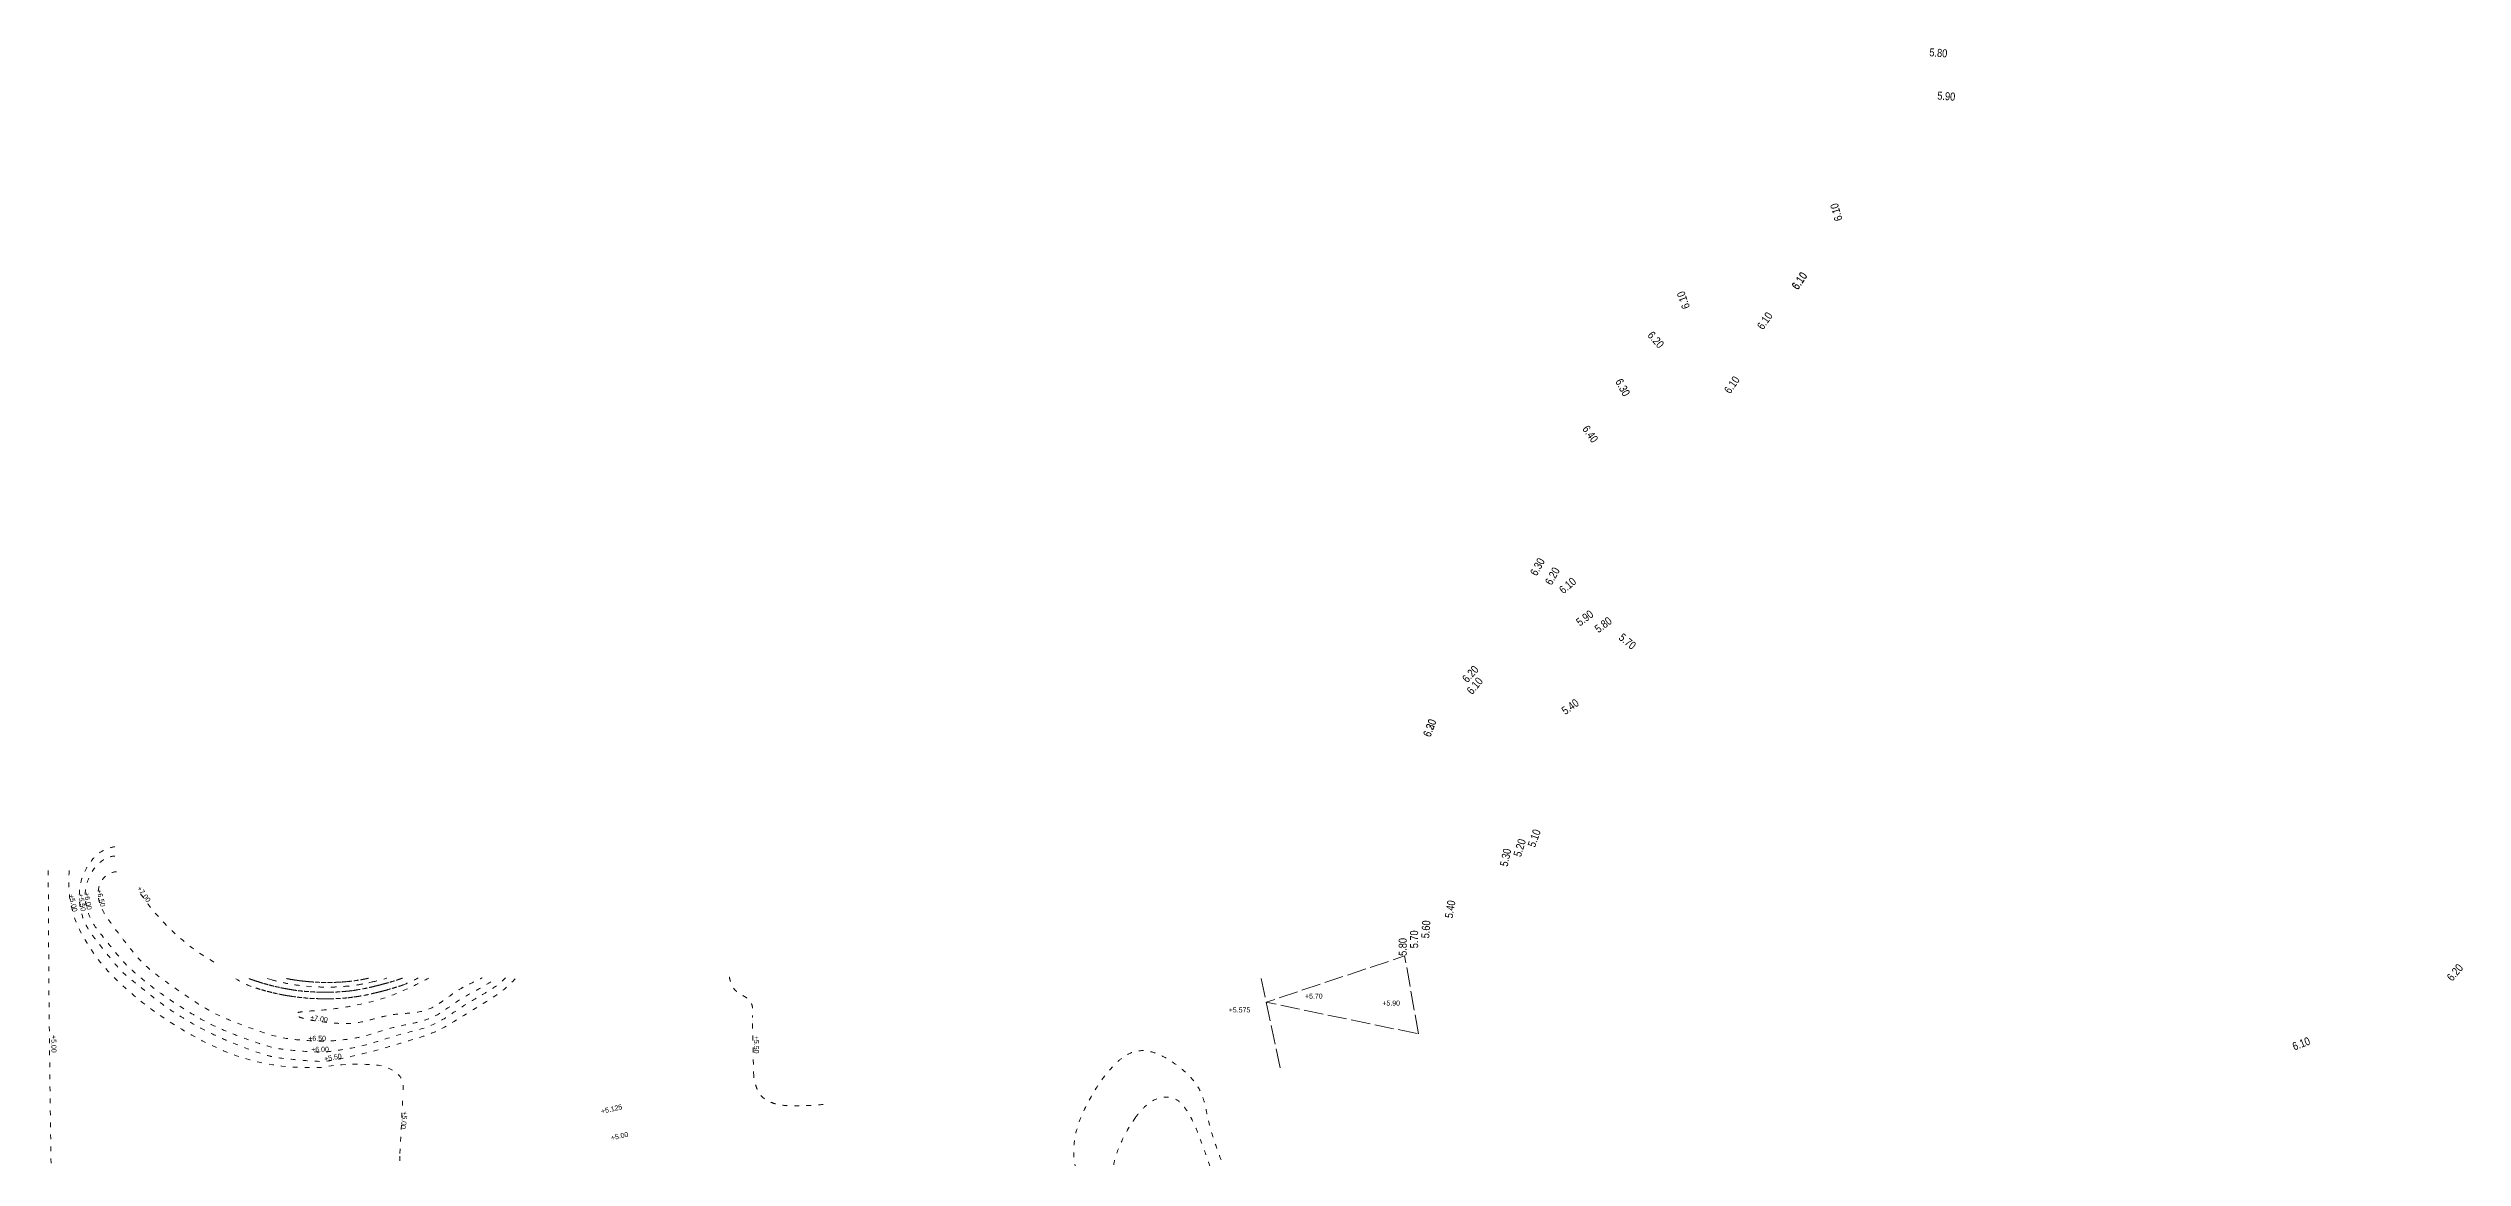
# Model space of a CAD drawing. Extents: x 833962 to 834524, y 817761 to 818199.
# Drawn here: x 833961.6 to 834263.3, y 818004.3 to 818143 of the extents above; entities that cross this region are included whole.
import ezdxf

# ---------------------------------------------------------------- set-up
doc = ezdxf.new("R2010")
doc.units = 0
doc.header["$LTSCALE"] = 1000
doc.header["$MEASUREMENT"] = 0
doc.linetypes.add('ACAD_ISO02W100', pattern=[15, 12, -3])
doc.linetypes.add('ACAD_ISO03W100', pattern=[30, 12, -18])
for name, color, linetype, lineweight in [('030-contour lines- numbers', 2, 'Continuous', 9), ('030-contour lines- PIW road numbers', 250, 'Continuous', 9), ('030-Topo .00', 1, 'ACAD_ISO03W100', 20), ('030-Topo .50', 3, 'ACAD_ISO03W100', 20)]:
    doc.layers.add(name, color=color, linetype=linetype, lineweight=lineweight)
doc.styles.add('W8 TOPO wkcd', font='swissc.ttf', dxfattribs={"height": 1.1})

msp = doc.modelspace()

# ---------------------------------------------------------------- linework, layer by layer
at = {"layer": '030-contour lines- numbers', "color": 250, "linetype": 'ACAD_ISO02W100', "ltscale": 0.0002, "flags": 128}
msp.add_lwpolyline([(834115.48, 818015.57), (834113.02, 818027.13)], dxfattribs=at)
msp.add_lwpolyline([(834132.77, 818019.81), (834131.05, 818029.54), (834113.74, 818023.76)], close=True, dxfattribs=at)
at = {"layer": '030-Topo .00', "ltscale": 5e-05, "flags": 128}
for points in [[(833969.89, 818042.03, 0.134457), (833968.45, 818041.57, 0.128684), (833966.82, 818039.69, 0.205491), (833966.5, 818035.12, 0.087172), (833967.73, 818032.8, 0.008428), (833969.98, 818029.98, 0.018193), (833971.31, 818028.45, 0.026019), (833972.63, 818027.23, 0.018728), (833974.64, 818025.61, 0.019129), (833977.38, 818023.66, 0.01604), (833980.48, 818021.75, 0.025625), (833983.07, 818020.45, 0.012068), (833985.13, 818019.61, 0.011976), (833987.83, 818018.64, 0.023907), (833989.81, 818018.07, 0.024311), (833991.24, 818017.84, 0.01936), (833995.16, 818017.54, 0.035565), (833996.68, 818017.6, 0.013052), (833998.92, 818017.93, 0.021951), (834001.81, 818018.59, 0.005842), (834004.73, 818019.5, -0.006827), (834007.95, 818020.36, 0.077526), (834011.22, 818021.82, -0.007194), (834013.59, 818023.39, -0.016059), (834015.84, 818024.72, 0.015868), (834017.14, 818025.52, 0.052979), (834018.72, 818026.82)], [(833961.56, 818040.23, 0.004877), (833962.28, 817984.68, -0.007129), (833962.1, 817891.95, 0.018351), (833962.31, 817868.8, 0.033064), (833964, 817854.29, 0.101115), (833969.5, 817841.05, 0.020202), (833980.03, 817827.04, 0.040964), (834003.33, 817801.36, 0.004382), (834020.21, 817785.38, 0.023507), (834029.15, 817778, 0.07873), (834047.17, 817768.21, 0.135561), (834064.33, 817766.84, 0.005984), (834072.88, 817768.66, -0.039521), (834078.6, 817769.35, -0.015147), (834090.23, 817769.02, -0.034948), (834096.06, 817768.59, -0.088462), (834101.44, 817766.66, 0.078892), (834109.28, 817762.93, 0.066155), (834117.99, 817762.21, -0.007271), (834141.24, 817761.47, 0.01017), (834164.32, 817761.07, 0.009298), (834182.13, 817761.04, 0.025176), (834193.92, 817761.86, 0.109947), (834215.6, 817768.88)], [(833964.18, 818040.23, 0.00228), (833964.16, 818039.87, 0.144206), (833965.68, 818032.41, 0.081978), (833970.44, 818026.22, 0.046739), (833976.58, 818021.43, 0.046576), (833983.47, 818017.7, 0.088605), (833992.51, 818015.64, 0.020308), (833995.62, 818015.6, -0.067558), (834002.61, 818015.91, -0.17679), (834005.46, 818014.55, -0.189821), (834005.92, 818013.15, -0.038638), (834005.88, 818012.34)], [(833973.1, 818037.29, 0.110738), (833982.23, 818028.79, 0.003214), (833982.59, 818028.58)], [(834009.12, 818026.78, -0.017453), (834005.93, 818025.21, -0.043859), (834001.93, 818023.83, -0.021523), (833998.37, 818023.09, -0.019102), (833995.48, 818022.75, 0.005474), (833993.53, 818022.6, 0.019129), (833993, 818022.53, 0.052268), (833992.63, 818022.43, 0.105078), (833992.5, 818022.35, 0.333326), (833992.48, 818022.22, 0.105331), (833992.57, 818022.11, 0.052286), (833992.79, 818021.98, 0.036579), (833993.24, 818021.8, 0.01881), (833993.75, 818021.66, 0.018576), (833994.81, 818021.45, 0.0256), (833997.68, 818021.13, 0.018808), (833998.86, 818021.1, 0.058159), (834001.31, 818021.43, 0.007803), (834002.63, 818021.78, -0.009823), (834003.47, 818021.99, -0.033435), (834005.22, 818022.28, -0.004175), (834006.83, 818022.41, 0.013633), (834007.57, 818022.5, 0.109052), (834010.07, 818023.39, 0.013669), (834010.6, 818023.74, 0.003396), (834011.93, 818024.69, -0.022341), (834013.16, 818025.49, -0.014129), (834013.96, 818025.92, 0.003092), (834015.52, 818026.68, 0.003254), (834015.77, 818026.81)], [(834025.11, 817980.94, 0.011986), (834024.5, 817982.86, 0.098345), (834021.83, 817987.41, 0.040797), (834019.38, 817989.78, 0.015063), (834017.79, 817991.02, 0.008923), (834016.11, 817992.22, 0.00441), (834013.47, 817993.98, -0.007479), (834010.79, 817995.8, -0.014441), (834009.05, 817997.08, -0.022448), (834007.85, 817998.12, -0.035594), (834006.83, 817999.24, -0.096867), (834005.72, 818001.36, -0.040233), (834005.54, 818002.31, -0.025174), (834005.48, 818003.31, -0.014896), (834005.51, 818004.85)]]:
    msp.add_lwpolyline(points, format="xyb", dxfattribs=at)
at = {"layer": '030-Topo .00', "ltscale": 5e-05}
for points in [[(833986.65, 818026.71, 0.005019), (833987.21, 818026.51, 0.004869), (833987.78, 818026.32, 0.0059), (833988.47, 818026.11, 0.00621), (833989.17, 818025.92, 0.006386), (833989.87, 818025.74, 0.006728), (833990.59, 818025.58, 0.002161), (833990.81, 818025.53, 0.002103), (833991.04, 818025.49, 0.004601), (833991.54, 818025.4, 0.004849), (833992.04, 818025.31, 0.007397), (833992.78, 818025.21, 0.007338), (833993.53, 818025.13, 0.007372), (833994.3, 818025.07, 0.006783), (833995.07, 818025.03, 0.00393), (833995.54, 818025.02, 0.003298), (833996.02, 818025.01, 0.002089), (833996.33, 818025.01, 0.002325), (833996.64, 818025.01, 0.007195), (833997.45, 818025.03, 0.009289), (833998.26, 818025.08, 0.007726), (833998.93, 818025.14, 0.006901), (833999.61, 818025.22, 0.001658), (833999.77, 818025.24, 0.001807), (833999.93, 818025.27, 0.01051), (834000.81, 818025.42, 0.008178), (834001.68, 818025.6, 0.002887), (834002.08, 818025.69, 0.00207), (834002.47, 818025.79, 0.002571), (834002.98, 818025.91, 0.002855), (834003.48, 818026.05, 0.005282), (834004.26, 818026.27, 0.0058), (834005.03, 818026.5, 0.001085), (834005.18, 818026.55, 0.001216), (834005.34, 818026.6, 0.002173), (834005.59, 818026.69, 0.002637), (834005.84, 818026.77)], [(833991.32, 818026.72, 0.007148), (833991.97, 818026.6, 0.007155), (833992.63, 818026.5, 0.002687), (833992.88, 818026.46, 0.002479), (833993.13, 818026.43, 0.004528), (833993.63, 818026.38, 0.003954), (833994.13, 818026.33, 0.005932), (833994.9, 818026.27, 0.007246), (833995.67, 818026.24, 0.008266), (833996.46, 818026.22, 0.007935), (833997.25, 818026.24, 0.001325), (833997.39, 818026.24, 0.001276), (833997.53, 818026.25, 0.005777), (833998.2, 818026.28, 0.006615), (833998.88, 818026.34, 0.009994), (833999.73, 818026.43, 0.010774), (834000.58, 818026.56, 0.001417), (834000.69, 818026.58, 0.001269), (834000.81, 818026.6, 0.003558), (834001.2, 818026.68, 0.002557), (834001.58, 818026.76)]]:
    msp.add_lwpolyline(points, format="xyb", dxfattribs=at)
at = {"layer": '030-Topo .00', "ltscale": 5e-05, "flags": 128}
msp.add_lwpolyline([(834109.83, 817999.91, -0.016677), (834107.68, 818005.23, -0.013787), (834106.96, 818007.39, -0.019171), (834106.48, 818009.25, 0.002781), (834106.14, 818010.8, 0.036202), (834105.73, 818012.16, 0.088187), (834104.53, 818014.12, 0.092097), (834100.85, 818016.99, 0.039402), (834099.67, 818017.48, 0.05676), (834098.57, 818017.7, 0.139045), (834096.57, 818017.3, 0.053037), (834095.61, 818016.69, 0.036633), (834094.65, 818015.8, 0.048511), (834092.38, 818012.8, 0.045429), (834090.55, 818009.25, 0.071441), (834089.74, 818005.96, 0.173199), (834091.17, 818000.23, 0.104645), (834093.58, 817998, 0.015675), (834094.28, 817997.59, 0.015472), (834095.81, 817996.84, -0.011584), (834098.15, 817995.75, -0.148847), (834102.67, 817991.69, -0.024861), (834103.44, 817990.27, -0.011841), (834104.48, 817987.96, 0.009594), (834105.16, 817986.47, 0.089915), (834107.8, 817982.75, 0.011806), (834109.49, 817981.14, 0.023599), (834110.01, 817980.71, 0.059327), (834110.45, 817980.46, 0.133492), (834110.79, 817980.41, 0.13389), (834111.04, 817980.52, 0.072158), (834111.23, 817980.72, 0.028295), (834111.44, 817981.07, 0.056466), (834111.55, 817981.4, 0.026377), (834111.67, 817982.06, 0.013608), (834111.88, 817984.18, 0.011127), (834112.34, 817991.42, 0.012503), (834112.36, 817993.25, 0.028389), (834112.29, 817994.43, 0.099066), (834111.87, 817995.76, -0.022062)], format="xyb", close=True, dxfattribs=at)
msp.add_lwpolyline([(834005.51, 818004.85), (834005.88, 818012.34)], dxfattribs=at)
at = {"layer": '030-Topo .50', "ltscale": 5e-05, "flags": 128}
for points in [[(833969.89, 818043.18, 0.098469), (833968.54, 818042.78, 0.098427), (833967.15, 818041.67, 0.164057), (833965.46, 818037.53, 0.099501), (833965.82, 818034.57, 0.067902), (833966.7, 818032.68, 0.023599), (833967.66, 818031.35, 0.001208), (833970.08, 818028.35, 0.042431), (833971.36, 818027.07, 0.010665), (833975.82, 818023.5, 0.016595), (833977.46, 818022.39, 0.024471), (833981.37, 818020.14, 0.015792), (833983.77, 818019.02, 0.013437), (833986.83, 818017.81, 0.014236), (833989.01, 818017.09, 0.034423), (833990.23, 818016.83, 0.018316), (833993.02, 818016.54, 0.019553), (833995.36, 818016.37, 0.053128), (833997.06, 818016.51, 0.026689), (834000.38, 818017.23, 0.010015), (834002.79, 818017.81, 0.005509), (834008.33, 818019.48, 0.045732), (834011.06, 818020.64, 0.007506), (834017.51, 818024.62, 0.054173), (834019.32, 818026.1, 0.009809), (834020.04, 818026.82)], [(833970.08, 818040.05, 0.173086), (833968.84, 818039.62, 0.103873), (833968.17, 818038.82, 0.160995), (833967.81, 818036.99, 0.088038), (833968.18, 818035.62, 0.032422), (833968.9, 818034.37, 0.016899), (833969.75, 818033.15, 0.005425), (833972.23, 818029.93, 0.053326), (833974.58, 818027.6, 0.018305), (833976.8, 818025.95, 0.007532), (833979.92, 818023.82, 0.046222), (833983.46, 818021.85, 0.012596), (833985.56, 818021.01, 0.011643), (833988.69, 818019.89, 0.045651), (833991.69, 818019.19, 0.017284), (833993.73, 818018.98, 0.024592), (833996.23, 818018.9, 0.01708), (833997.86, 818019.01, 0.025316), (834000.12, 818019.32, 0.026376), (834002.11, 818019.83, -0.016422), (834004.67, 818020.59, -0.014977), (834007.26, 818021.16, 0.025334), (834008.64, 818021.53, 0.052415), (834010.18, 818022.2, 0.024867), (834012.28, 818023.6, -0.027365), (834014.52, 818024.98, 0.017001), (834016.37, 818026, 0.034954), (834017.52, 818026.81)], [(834046.66, 818026.91, 0.008667), (834046.79, 818026.43, 0.021721), (834046.91, 818026.06, 0.036009), (834047.07, 818025.71, 0.090391), (834047.48, 818025.19, 0.02493), (834047.71, 818025.01, 0.015034), (834047.97, 818024.84, 0.005018), (834048.49, 818024.52, -0.017331), (834048.82, 818024.31, -0.024576), (834049.04, 818024.13, -0.037018), (834049.23, 818023.93, -0.085472), (834049.45, 818023.55, -0.040447), (834049.53, 818023.29, -0.029936), (834049.57, 818023.01, -0.020838), (834049.58, 818022.71, -0.009362), (834049.58, 818022.51, -0.010154), (834049.56, 818022.09, -0.002496), (834049.54, 818021.88)], [(834058.39, 818010.98, -0.004838), (834056.6, 818010.85, -0.008822), (834055.49, 818010.8, -0.009541), (834054.75, 818010.8, -0.02967), (834053.32, 818010.89, -0.035533), (834052.34, 818011.09, -0.04152), (834051.61, 818011.36, -0.081207), (834050.77, 818011.93, -0.084542), (834050.26, 818012.63, -0.031265), (834050.08, 818013.06, -0.020524), (834049.93, 818013.51, -0.008353), (834049.85, 818013.84, -0.006424), (834049.71, 818014.49)]]:
    msp.add_lwpolyline(points, format="xyb", dxfattribs=at)
at = {"layer": '030-Topo .50', "ltscale": 5e-05}
for points in [[(833984.99, 818026.7, 0.047267), (833986.37, 818025.95, 0.024696), (833987.48, 818025.55, 0.0059), (833988.19, 818025.33, 0.00621), (833988.91, 818025.13, 0.006386), (833989.64, 818024.94, 0.006728), (833990.38, 818024.78, 0.002161), (833990.61, 818024.73, 0.002103), (833990.85, 818024.68, 0.004601), (833991.37, 818024.59, 0.004849), (833991.89, 818024.51, 0.007397), (833992.66, 818024.4, 0.007338), (833993.44, 818024.31, 0.007372), (833994.23, 818024.25, 0.006783), (833995.03, 818024.21, 0.00393), (833995.52, 818024.2, 0.003298), (833996.01, 818024.19, 0.002089), (833996.33, 818024.19, 0.002325), (833996.65, 818024.19, 0.007195), (833997.49, 818024.21, 0.009289), (833998.33, 818024.26, 0.007726), (833999.04, 818024.32, 0.006901), (833999.74, 818024.41, 0.001658), (833999.91, 818024.43, 0.001807), (834000.08, 818024.46, 0.01051), (834001, 818024.61, 0.008178), (834001.9, 818024.8, 0.002887), (834002.31, 818024.9, 0.00207), (834002.71, 818024.99, 0.002571), (834003.23, 818025.13, 0.002855), (834003.75, 818025.26, 0.005282), (834004.54, 818025.49, 0.0058), (834005.33, 818025.73, 0.001085), (834005.49, 818025.78, 0.001216), (834005.65, 818025.83, 0.002173), (834005.91, 818025.92, 0.020514), (834007.79, 818026.79, 0.002637)], [(833988.9, 818026.71), (833989.48, 818026.55, 0.013659), (833990.9, 818026.21, 0.016097), (833992.35, 818025.94, 0.020856), (833993.85, 818025.77), (833995.38, 818025.67, 0.014801), (833996.96, 818025.65, 0.016243), (833998.57, 818025.73), (833998.58, 818025.74, 0.021596), (834000.27, 818025.94, 0.014605), (834001.63, 818026.2), (834002.02, 818026.29, 0.01237), (834003.83, 818026.75), (834003.88, 818026.77)]]:
    msp.add_lwpolyline(points, format="xyb", dxfattribs=at)
at = {"layer": '030-Topo .50', "ltscale": 5e-05, "flags": 128}
msp.add_lwpolyline([(834049.71, 818014.49), (834049.54, 818021.88)], dxfattribs=at)
msp.add_lwpolyline([(834097.41, 818009.34, -0.038884), (834098.44, 818010.56, -0.054236), (834099.4, 818011.34, -0.154802), (834101.48, 818011.91, -0.158043), (834102.79, 818011.42, -0.067756), (834103.54, 818010.63, -0.034985), (834104.18, 818009.65, -0.013044), (834104.51, 818009.02, -0.017378), (834105.19, 818007.47, -0.009302), (834105.89, 818005.63, -0.007298), (834106.92, 818002.64, -0.001134), (834108.11, 817999, 0.01025), (834109.2, 817995.88, -0.040575), (834109.77, 817993.87, -0.031801), (834110.47, 817988.46, -0.01343), (834110.51, 817987.21, -0.021654), (834110.48, 817986.11, -0.030934), (834110.35, 817985.21, -0.060555), (834110.09, 817984.4, -0.118353), (834109.72, 817983.92, -0.234862), (834109.16, 817983.83, -0.082008), (834108.84, 817983.98, -0.048297), (834108.5, 817984.25, -0.035829), (834108.03, 817984.79, -0.031307), (834107.31, 817985.86, -0.029435), (834106.2, 817988.02, -0.005209), (834105.45, 817989.79, 0.019073), (834104.62, 817991.59, 0.052712), (834102.76, 817994.44, 0.053515), (834099.59, 817997.61, 0.028575), (834098.1, 817998.67, -0.004325), (834096.67, 817999.56, -0.037216), (834095.67, 818000.31, -0.082054), (834094.95, 818001.18, -0.110595), (834094.62, 818002.3, -0.04987), (834094.65, 818003.13, -0.040716), (834094.91, 818004.36, -0.027969), (834095.38, 818005.68, -0.05543)], format="xyb", close=True, dxfattribs=at)

# ---------------------------------------------------------------- texts
at = {"layer": '030-contour lines- numbers', "ltscale": 0.2, "char_height": 0.625, "width": 1.2903, "attachment_point": 8, "style": 'W8 TOPO wkcd'}
for s, insert, rotation in [('{\\fArial|b0|i0|c0|p34;+5.00}', (833964.37, 818036.09), 282.0868), ('{\\fArial|b0|i0|c0|p34;+5.50}', (833965.47, 818036.2), 278.0948), ('{\\fArial|b0|i0|c0|p34;+6.00}', (833966.22, 818036.36), 279.3967), ('{\\fArial|b0|i0|c0|p34;+6.50}', (833967.84, 818036.71), 283.7253), ('{\\fArial|b0|i0|c0|p34;+7.00}', (833973.25, 818037.07), 305.7312), ('{\\fArial|b0|i0|c0|p34;+7.00}', (833995.35, 818021.4), 352.3196), ('{\\fArial|b0|i0|c0|p34;+5.00}', (833961.94, 818018.55), 271.1292), ('{\\fArial|b0|i0|c0|p34;+5.50}', (834049.74, 818018.46), 269.4202), ('{\\fArial|b0|i0|c0|p34;+5.50}', (833997.19, 818016.54), 10.743), ('{\\fArial|b0|i0|c0|p34;+5.00}', (834005.73, 818009.06), 263.6862), ('{\\fArial|b0|i0|c0|p34;+5.125}', (834032.03, 818010.1), 12.7465), ('{\\fArial|b0|i0|c0|p34;+5.00}', (834033.02, 818006.72), 12.7465)]:
    msp.add_mtext(s, dxfattribs=dict(at, insert=insert, rotation=rotation))
for s, insert in [('{\\fArial|b0|i0|c0|p34;+5.70}', (834119.7, 818024.2)), ('{\\fArial|b0|i0|c0|p34;+5.90}', (834129.37, 818023.33)), ('{\\fArial|b0|i0|c0|p34;+5.575}', (834110.42, 818022.48)), ('{\\fArial|b0|i0|c0|p34;+6.50}', (833995.16, 818018.93)), ('{\\fArial|b0|i0|c0|p34;+6.00}', (833995.52, 818017.56))]:
    msp.add_mtext(s, dxfattribs=dict(at, insert=insert))
at = {"layer": '030-contour lines- PIW road numbers', "char_height": 1, "attachment_point": 5, "style": 'W8 TOPO wkcd'}
for s, insert, width, rotation in [('5.80', (834197.75, 818142.4), 10.5023, 355.8203), ('5.90', (834198.74, 818136.99), 10.5023, 355.8203), ('6.10', (834185, 818122.49), 10.5023, 106.0261), ('6.10', (834180.37, 818113.93), 10.5023, 55.3871), ('6.10', (834180.41, 818113.9), 10.5023, 55.3978), ('6.10', (834165.89, 818111.5), 10.5023, 109.773), ('6.10', (834176.06, 818108.92), 10.5023, 55.2476), ('6.20', (834162.44, 818106.55), 10.5023, 311.3345), ('6.30', (834158.3, 818100.59), 10.5023, 298.2844), ('6.10', (834171.95, 818100.91), 10.5023, 55.4784), ('6.40', (834154.25, 818094.77), 10.5023, 305.6185), ('6.30', (834147.65, 818078.17), 10.5023, 61.3207), ('6.20', (834149.52, 818077.01), 10.5023, 61.3207), ('6.10', (834151.42, 818075.83), 10.5023, 40.3353), ('5.90', (834153.56, 818071.77), 10.4803, 36.738), ('5.80', (834155.87, 818070.93), 10.4803, 36.738), ('5.70', (834158.89, 818068.85), 10.4803, 320.7979), ('6.20', (834139.27, 818064.77), 10.5023, 47.6817), ('6.10', (834139.82, 818063.3), 10.5023, 49.8783), ('5.40', (834151.74, 818060.69), 10.4803, 35.5218), ('6.30', (834134.18, 818058.04), 10.5023, 69.5558), ('6.20', (834134.2, 818058.03), 10.5023, 69.5549), ('5.10', (834147.25, 818044.26), 10.4803, 70.389), ('5.30', (834143.67, 818041.85), 10.4803, 77.7138), ('5.20', (834145.43, 818043.06), 10.4803, 72.8121), ('5.40', (834136.74, 818035.38), 10.4803, 80.8487), ('5.60', (834133.7, 818032.87), 10.4803, 85.9141), ('5.80', (834130.82, 818030.67), 10.4803, 90.0994), ('5.70', (834132.24, 818031.62), 10.4803, 90.0994), ('6.20', (834262.3, 818027.48), 10.5023, 49.5395), ('6.10', (834243.09, 818018.58), 10.5023, 21.264)]:
    msp.add_mtext(s, dxfattribs=dict(at, insert=insert, width=width, rotation=rotation))

doc.saveas('drawing.dxf')
